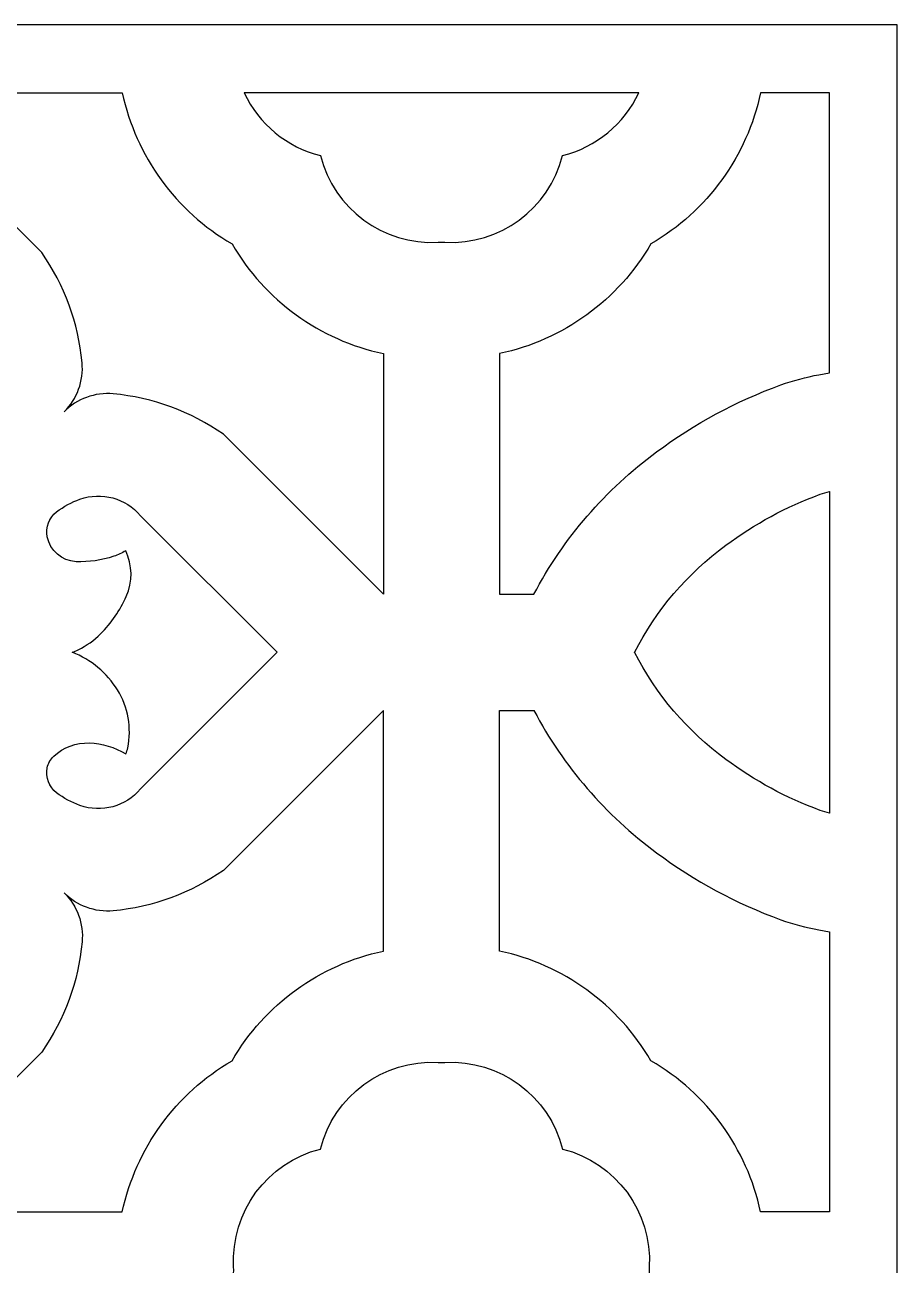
# Model space of a CAD drawing. Header units: centimetres. Extents: x -9.8 to 9.6, y -11.6 to 9.6.
# Drawn here: x -4.36 to -0.63, y 4.31 to 9.61 of the extents above; entities that cross this region are included whole.
import ezdxf

# ---------------------------------------------------------------- set-up
doc = ezdxf.new("R2010")
doc.units = ezdxf.units.CM
doc.header["$MEASUREMENT"] = 0
doc.layers.add('layer 1', color=7, linetype='Continuous')

msp = doc.modelspace()

# ---------------------------------------------------------------- linework, layer by layer
at = {"layer": 'layer 1', "color": 242}
for points, knots in [([(-9.79663, 9.61059), (-9.79663, 9.61059), (-0.63194, 9.61059), (-0.63194, 9.61059), (-0.63194, 9.61059), (-0.63194, 9.61059), (-0.63194, -11.57178), (-0.63194, -11.57178), (-0.63194, -11.57178), (-0.63194, -11.57178), (-9.79663, -11.57178), (-9.79663, -11.57178), (-9.79663, -11.57178), (-9.79663, -11.57178), (-9.79663, 9.61059), (-9.79663, 9.61059)], [0, 0, 0, 0, 0.2, 0.2, 0.2, 0.2, 0.4, 0.4, 0.4, 0.4, 0.6, 0.6, 0.6, 0.6, 1, 1, 1, 1]), ([(-3.50794, 7.86246), (-3.50794, 7.86246), (-2.82501, 7.17953), (-2.82501, 7.17953), (-2.82501, 7.17953), (-2.82501, 7.17953), (-2.82501, 8.20661), (-2.82501, 8.20661), (-2.82501, 8.20661), (-3.09654, 8.26494), (-3.33108, 8.43508), (-3.47096, 8.675), (-3.47096, 8.675), (-3.71088, 8.81479), (-3.88084, 9.04938), (-3.93921, 9.32081), (-3.93921, 9.32081), (-3.93921, 9.32081), (-4.96625, 9.32081), (-4.96625, 9.32081), (-4.96625, 9.32081), (-4.96625, 9.32081), (-4.28337, 8.63788), (-4.28337, 8.63788), (-4.28337, 8.63788), (-4.18567, 8.49906), (-4.12615, 8.33692), (-4.11078, 8.16788), (-4.11078, 8.16788), (-4.1037, 8.08996), (-4.13199, 8.01292), (-4.18778, 7.95804), (-4.18778, 7.95804), (-4.13295, 8.01388), (-4.05586, 8.04217), (-3.97794, 8.03504), (-3.97794, 8.03504), (-3.8089, 8.01968), (-3.64676, 7.96011), (-3.50794, 7.86246)], [0, 0, 0, 0, 0.0909091, 0.0909091, 0.0909091, 0.0909091, 0.1818182, 0.1818182, 0.1818182, 0.1818182, 0.2727273, 0.2727273, 0.2727273, 0.2727273, 0.3636364, 0.3636364, 0.3636364, 0.3636364, 0.4545455, 0.4545455, 0.4545455, 0.4545455, 0.5454545, 0.5454545, 0.5454545, 0.5454545, 0.6363636, 0.6363636, 0.6363636, 0.6363636, 0.7272727, 0.7272727, 0.7272727, 0.7272727, 0.8181818, 0.8181818, 0.8181818, 0.8181818, 1, 1, 1, 1]), ([(-1.73446, 9.32081), (-1.7972, 9.18696), (-1.91693, 9.08829), (-2.06026, 9.05214), (-2.06026, 9.05214), (-2.11753, 8.82463), (-2.32824, 8.66948), (-2.56251, 8.68195), (-2.56251, 8.68195), (-2.56251, 8.68195), (-2.57695, 8.68278), (-2.57695, 8.68278), (-2.57695, 8.68278), (-2.57695, 8.68278), (-2.59148, 8.68195), (-2.59148, 8.68195), (-2.59148, 8.68195), (-2.82575, 8.6693), (-3.03628, 8.82468), (-3.09369, 9.05218), (-3.09369, 9.05218), (-3.23724, 9.08774), (-3.35693, 9.18663), (-3.41907, 9.32081), (-3.41907, 9.32081), (-3.41907, 9.32081), (-1.73446, 9.32081), (-1.73446, 9.32081), (-1.73446, 9.32081), (-1.73446, 9.32081), (-1.73446, 9.32081), (-1.73446, 9.32081)], [0, 0, 0, 0, 0.1111111, 0.1111111, 0.1111111, 0.1111111, 0.2222222, 0.2222222, 0.2222222, 0.2222222, 0.3333333, 0.3333333, 0.3333333, 0.3333333, 0.4444444, 0.4444444, 0.4444444, 0.4444444, 0.5555556, 0.5555556, 0.5555556, 0.5555556, 0.6666667, 0.6666667, 0.6666667, 0.6666667, 0.7777778, 0.7777778, 0.7777778, 0.7777778, 1, 1, 1, 1]), ([(-0.96607, 8.11678), (-1.02127, 8.10647), (-1.07559, 8.09189), (-1.12858, 8.07326), (-1.12858, 8.07326), (-1.31823, 8.0039), (-1.49683, 7.90754), (-1.65888, 7.78707), (-1.65888, 7.78707), (-1.8771, 7.62658), (-2.05612, 7.4189), (-2.18266, 7.17939), (-2.18266, 7.17939), (-2.18266, 7.17939), (-2.32893, 7.17953), (-2.32893, 7.17953), (-2.32893, 7.17953), (-2.32893, 7.17953), (-2.32893, 8.20661), (-2.32893, 8.20661), (-2.32893, 8.20661), (-2.05727, 8.26503), (-1.82287, 8.4349), (-1.68299, 8.675), (-1.68299, 8.675), (-1.44297, 8.81493), (-1.27306, 9.04924), (-1.21473, 9.32086), (-1.21473, 9.32086), (-1.21473, 9.32086), (-0.92049, 9.32081), (-0.92049, 9.32081), (-0.92049, 9.32081), (-0.92049, 9.32081), (-0.92049, 8.12529), (-0.92049, 8.12529), (-0.92049, 8.12529), (-0.92049, 8.12529), (-0.96607, 8.11678), (-0.96607, 8.11678)], [0, 0, 0, 0, 0.0909091, 0.0909091, 0.0909091, 0.0909091, 0.1818182, 0.1818182, 0.1818182, 0.1818182, 0.2727273, 0.2727273, 0.2727273, 0.2727273, 0.3636364, 0.3636364, 0.3636364, 0.3636364, 0.4545455, 0.4545455, 0.4545455, 0.4545455, 0.5454545, 0.5454545, 0.5454545, 0.5454545, 0.6363636, 0.6363636, 0.6363636, 0.6363636, 0.7272727, 0.7272727, 0.7272727, 0.7272727, 0.8181818, 0.8181818, 0.8181818, 0.8181818, 1, 1, 1, 1]), ([(-3.86194, 7.5149), (-3.92486, 7.58992), (-4.02767, 7.61803), (-4.11998, 7.58532), (-4.11998, 7.58532), (-4.15581, 7.57263), (-4.18939, 7.55432), (-4.21952, 7.53114), (-4.21952, 7.53114), (-4.2519, 7.50616), (-4.26736, 7.46513), (-4.25945, 7.42502), (-4.25945, 7.42502), (-4.24813, 7.36527), (-4.19721, 7.32116), (-4.13645, 7.31854), (-4.13645, 7.31854), (-4.0818, 7.31619), (-4.02721, 7.32396), (-3.97537, 7.34149), (-3.97537, 7.34149), (-3.95766, 7.34747), (-3.94064, 7.35538), (-3.92463, 7.36504), (-3.92463, 7.36504), (-3.89538, 7.30368), (-3.8945, 7.23257), (-3.92219, 7.17052), (-3.92219, 7.17052), (-3.94883, 7.11077), (-3.98618, 7.05644), (-4.0324, 7.01017), (-4.0324, 7.01017), (-4.05996, 6.98257), (-4.09197, 6.95976), (-4.12702, 6.94274), (-4.12702, 6.94274), (-4.13553, 6.93864), (-4.14422, 6.93487), (-4.15305, 6.93151), (-4.15305, 6.93151), (-4.07274, 6.9007), (-4.0048, 6.84426), (-3.95973, 6.77103), (-3.95973, 6.77103), (-3.91424, 6.69716), (-3.8986, 6.60861), (-3.91603, 6.52361), (-3.91603, 6.52361), (-3.91787, 6.51473), (-3.92072, 6.50613), (-3.92463, 6.49794), (-3.92463, 6.49794), (-3.97164, 6.52632), (-4.025, 6.54233), (-4.07987, 6.54444), (-4.07987, 6.54444), (-4.13599, 6.54665), (-4.19063, 6.52641), (-4.2318, 6.48814), (-4.2318, 6.48814), (-4.24611, 6.4748), (-4.25581, 6.45723), (-4.25945, 6.43801), (-4.25945, 6.43801), (-4.26736, 6.3979), (-4.2519, 6.35682), (-4.21952, 6.33189), (-4.21952, 6.33189), (-4.18944, 6.30866), (-4.15581, 6.2904), (-4.11998, 6.2777), (-4.11998, 6.2777), (-4.02762, 6.24505), (-3.92481, 6.27306), (-3.86194, 6.34813), (-3.86194, 6.34813), (-3.86194, 6.34813), (-3.27855, 6.93151), (-3.27855, 6.93151), (-3.27855, 6.93151), (-3.27855, 6.93151), (-3.86194, 7.5149), (-3.86194, 7.5149)], [0, 0, 0, 0, 0.0454545, 0.0454545, 0.0454545, 0.0454545, 0.0909091, 0.0909091, 0.0909091, 0.0909091, 0.1363636, 0.1363636, 0.1363636, 0.1363636, 0.1818182, 0.1818182, 0.1818182, 0.1818182, 0.2272727, 0.2272727, 0.2272727, 0.2272727, 0.2727273, 0.2727273, 0.2727273, 0.2727273, 0.3181818, 0.3181818, 0.3181818, 0.3181818, 0.3636364, 0.3636364, 0.3636364, 0.3636364, 0.4090909, 0.4090909, 0.4090909, 0.4090909, 0.4545455, 0.4545455, 0.4545455, 0.4545455, 0.5, 0.5, 0.5, 0.5, 0.5454545, 0.5454545, 0.5454545, 0.5454545, 0.5909091, 0.5909091, 0.5909091, 0.5909091, 0.6363636, 0.6363636, 0.6363636, 0.6363636, 0.6818182, 0.6818182, 0.6818182, 0.6818182, 0.7272727, 0.7272727, 0.7272727, 0.7272727, 0.7727273, 0.7727273, 0.7727273, 0.7727273, 0.8181818, 0.8181818, 0.8181818, 0.8181818, 0.8636364, 0.8636364, 0.8636364, 0.8636364, 0.9090909, 0.9090909, 0.9090909, 0.9090909, 1, 1, 1, 1]), ([(-1.75249, 6.93156), (-1.66022, 6.75102), (-1.5271, 6.59458), (-1.36367, 6.47462), (-1.36367, 6.47462), (-1.24072, 6.38304), (-1.10521, 6.30967), (-0.96133, 6.25682), (-0.96133, 6.25682), (-0.94785, 6.25213), (-0.93424, 6.24794), (-0.92049, 6.24422), (-0.92049, 6.24422), (-0.92049, 6.24422), (-0.92049, 6.93151), (-0.92049, 6.93151), (-0.92049, 6.93151), (-0.92049, 6.93151), (-0.92049, 7.61876), (-0.92049, 7.61876), (-0.92049, 7.61876), (-0.93424, 7.61504), (-0.94785, 7.61085), (-0.96133, 7.60621), (-0.96133, 7.60621), (-1.10521, 7.55331), (-1.24072, 7.47994), (-1.36367, 7.38836), (-1.36367, 7.38836), (-1.5271, 7.2684), (-1.66022, 7.11201), (-1.75249, 6.93147), (-1.75249, 6.93147), (-1.75249, 6.93147), (-1.75249, 6.93156), (-1.75249, 6.93156)], [0, 0, 0, 0, 0.1, 0.1, 0.1, 0.1, 0.2, 0.2, 0.2, 0.2, 0.3, 0.3, 0.3, 0.3, 0.4, 0.4, 0.4, 0.4, 0.5, 0.5, 0.5, 0.5, 0.6, 0.6, 0.6, 0.6, 0.7, 0.7, 0.7, 0.7, 0.8, 0.8, 0.8, 0.8, 1, 1, 1, 1]), ([(-3.50794, 6.00057), (-3.50794, 6.00057), (-2.82501, 6.68345), (-2.82501, 6.68345), (-2.82501, 6.68345), (-2.82501, 6.68345), (-2.82501, 5.65637), (-2.82501, 5.65637), (-2.82501, 5.65637), (-3.09668, 5.59795), (-3.33108, 5.42808), (-3.47096, 5.18802), (-3.47096, 5.18802), (-3.71097, 5.0481), (-3.88089, 4.81379), (-3.93921, 4.54217), (-3.93921, 4.54217), (-3.93921, 4.54217), (-4.96625, 4.54217), (-4.96625, 4.54217), (-4.96625, 4.54217), (-4.96625, 4.54217), (-4.28337, 5.2251), (-4.28337, 5.2251), (-4.28337, 5.2251), (-4.18567, 5.36396), (-4.12615, 5.52601), (-4.11078, 5.69515), (-4.11078, 5.69515), (-4.1037, 5.77311), (-4.13194, 5.85007), (-4.18778, 5.90494), (-4.18778, 5.90494), (-4.13291, 5.8491), (-4.05591, 5.82086), (-3.97794, 5.82794), (-3.97794, 5.82794), (-3.80886, 5.84335), (-3.64681, 5.90282), (-3.50794, 6.00057)], [0, 0, 0, 0, 0.0909091, 0.0909091, 0.0909091, 0.0909091, 0.1818182, 0.1818182, 0.1818182, 0.1818182, 0.2727273, 0.2727273, 0.2727273, 0.2727273, 0.3636364, 0.3636364, 0.3636364, 0.3636364, 0.4545455, 0.4545455, 0.4545455, 0.4545455, 0.5454545, 0.5454545, 0.5454545, 0.5454545, 0.6363636, 0.6363636, 0.6363636, 0.6363636, 0.7272727, 0.7272727, 0.7272727, 0.7272727, 0.8181818, 0.8181818, 0.8181818, 0.8181818, 1, 1, 1, 1]), ([(-2.32893, 5.65637), (-2.05741, 5.59804), (-1.82287, 5.4279), (-1.68299, 5.18802), (-1.68299, 5.18802), (-1.44306, 5.04819), (-1.2731, 4.8136), (-1.21473, 4.54217), (-1.21473, 4.54217), (-1.21473, 4.54217), (-0.92049, 4.54217), (-0.92049, 4.54217), (-0.92049, 4.54217), (-0.92049, 4.54217), (-0.92049, 5.73769), (-0.92049, 5.73769), (-0.92049, 5.73769), (-0.92049, 5.73769), (-0.96607, 5.74625), (-0.96607, 5.74625), (-0.96607, 5.74625), (-1.02127, 5.75655), (-1.07564, 5.77109), (-1.12858, 5.78976), (-1.12858, 5.78976), (-1.31823, 5.85903), (-1.49683, 5.95545), (-1.65888, 6.07591), (-1.65888, 6.07591), (-1.877, 6.23635), (-2.05612, 6.44417), (-2.18266, 6.68359), (-2.18266, 6.68359), (-2.18266, 6.68359), (-2.32893, 6.68345), (-2.32893, 6.68345), (-2.32893, 6.68345), (-2.32893, 6.68345), (-2.32893, 5.65637), (-2.32893, 5.65637)], [0, 0, 0, 0, 0.0909091, 0.0909091, 0.0909091, 0.0909091, 0.1818182, 0.1818182, 0.1818182, 0.1818182, 0.2727273, 0.2727273, 0.2727273, 0.2727273, 0.3636364, 0.3636364, 0.3636364, 0.3636364, 0.4545455, 0.4545455, 0.4545455, 0.4545455, 0.5454545, 0.5454545, 0.5454545, 0.5454545, 0.6363636, 0.6363636, 0.6363636, 0.6363636, 0.7272727, 0.7272727, 0.7272727, 0.7272727, 0.8181818, 0.8181818, 0.8181818, 0.8181818, 1, 1, 1, 1]), ([(-3.46392, 4.27957), (-3.47634, 4.04508), (-3.32142, 3.83473), (-3.09369, 3.77746), (-3.09369, 3.77746), (-3.03623, 3.54973), (-2.82598, 3.39453), (-2.59148, 3.40723), (-2.59148, 3.40723), (-2.59148, 3.40723), (-2.57695, 3.40806), (-2.57695, 3.40806), (-2.57695, 3.40806), (-2.57695, 3.40806), (-2.56251, 3.40723), (-2.56251, 3.40723), (-2.56251, 3.40723), (-2.32796, 3.39476), (-2.11757, 3.54968), (-2.06026, 3.77742), (-2.06026, 3.77742), (-1.83257, 3.83487), (-1.67737, 4.04512), (-1.69002, 4.27966), (-1.69002, 4.27966), (-1.69002, 4.27966), (-1.6909, 4.29415), (-1.6909, 4.29415), (-1.6909, 4.29415), (-1.6909, 4.29415), (-1.69002, 4.30864), (-1.69002, 4.30864), (-1.69002, 4.30864), (-1.67756, 4.54314), (-1.83252, 4.75358), (-2.06026, 4.81084), (-2.06026, 4.81084), (-2.11776, 5.03858), (-2.32796, 5.19373), (-2.56251, 5.18103), (-2.56251, 5.18103), (-2.56251, 5.18103), (-2.57695, 5.1802), (-2.57695, 5.1802), (-2.57695, 5.1802), (-2.57695, 5.1802), (-2.59148, 5.18103), (-2.59148, 5.18103), (-2.59148, 5.18103), (-2.82598, 5.1935), (-3.03642, 5.03858), (-3.09369, 4.8108), (-3.09369, 4.8108), (-3.32137, 4.75335), (-3.47652, 4.54314), (-3.46392, 4.30869), (-3.46392, 4.30869), (-3.46392, 4.30869), (-3.46305, 4.29415), (-3.46305, 4.29415), (-3.46305, 4.29415), (-3.46305, 4.29415), (-3.46392, 4.27957), (-3.46392, 4.27957)], [0, 0, 0, 0, 0.0588235, 0.0588235, 0.0588235, 0.0588235, 0.1176471, 0.1176471, 0.1176471, 0.1176471, 0.1764706, 0.1764706, 0.1764706, 0.1764706, 0.2352941, 0.2352941, 0.2352941, 0.2352941, 0.2941176, 0.2941176, 0.2941176, 0.2941176, 0.3529412, 0.3529412, 0.3529412, 0.3529412, 0.4117647, 0.4117647, 0.4117647, 0.4117647, 0.4705882, 0.4705882, 0.4705882, 0.4705882, 0.5294118, 0.5294118, 0.5294118, 0.5294118, 0.5882353, 0.5882353, 0.5882353, 0.5882353, 0.6470588, 0.6470588, 0.6470588, 0.6470588, 0.7058824, 0.7058824, 0.7058824, 0.7058824, 0.7647059, 0.7647059, 0.7647059, 0.7647059, 0.8235294, 0.8235294, 0.8235294, 0.8235294, 0.8823529, 0.8823529, 0.8823529, 0.8823529, 1, 1, 1, 1])]:
    msp.add_open_spline(points, degree=3, knots=knots, dxfattribs=at)
at = {"layer": 'layer 1', "lineweight": 9}
for points, knots in [([(-9.79663, 9.61059), (-9.79663, 9.61059), (-0.63194, 9.61059), (-0.63194, 9.61059), (-0.63194, 9.61059), (-0.63194, 9.61059), (-0.63194, -11.57178), (-0.63194, -11.57178), (-0.63194, -11.57178), (-0.63194, -11.57178), (-9.79663, -11.57178), (-9.79663, -11.57178), (-9.79663, -11.57178), (-9.79663, -11.57178), (-9.79663, 9.61059), (-9.79663, 9.61059)], [0, 0, 0, 0, 0.2, 0.2, 0.2, 0.2, 0.4, 0.4, 0.4, 0.4, 0.6, 0.6, 0.6, 0.6, 1, 1, 1, 1]), ([(-3.50794, 7.86246), (-3.50794, 7.86246), (-2.82501, 7.17953), (-2.82501, 7.17953), (-2.82501, 7.17953), (-2.82501, 7.17953), (-2.82501, 8.20661), (-2.82501, 8.20661), (-2.82501, 8.20661), (-3.09654, 8.26494), (-3.33108, 8.43508), (-3.47096, 8.675), (-3.47096, 8.675), (-3.71088, 8.81479), (-3.88084, 9.04938), (-3.93921, 9.32081), (-3.93921, 9.32081), (-3.93921, 9.32081), (-4.96625, 9.32081), (-4.96625, 9.32081), (-4.96625, 9.32081), (-4.96625, 9.32081), (-4.28337, 8.63788), (-4.28337, 8.63788), (-4.28337, 8.63788), (-4.18567, 8.49906), (-4.12615, 8.33692), (-4.11078, 8.16788), (-4.11078, 8.16788), (-4.1037, 8.08996), (-4.13199, 8.01292), (-4.18778, 7.95804), (-4.18778, 7.95804), (-4.13295, 8.01388), (-4.05586, 8.04217), (-3.97794, 8.03504), (-3.97794, 8.03504), (-3.8089, 8.01968), (-3.64676, 7.96011), (-3.50794, 7.86246)], [0, 0, 0, 0, 0.0909091, 0.0909091, 0.0909091, 0.0909091, 0.1818182, 0.1818182, 0.1818182, 0.1818182, 0.2727273, 0.2727273, 0.2727273, 0.2727273, 0.3636364, 0.3636364, 0.3636364, 0.3636364, 0.4545455, 0.4545455, 0.4545455, 0.4545455, 0.5454545, 0.5454545, 0.5454545, 0.5454545, 0.6363636, 0.6363636, 0.6363636, 0.6363636, 0.7272727, 0.7272727, 0.7272727, 0.7272727, 0.8181818, 0.8181818, 0.8181818, 0.8181818, 1, 1, 1, 1]), ([(-1.73446, 9.32081), (-1.7972, 9.18696), (-1.91693, 9.08829), (-2.06026, 9.05214), (-2.06026, 9.05214), (-2.11753, 8.82463), (-2.32824, 8.66948), (-2.56251, 8.68195), (-2.56251, 8.68195), (-2.56251, 8.68195), (-2.57695, 8.68278), (-2.57695, 8.68278), (-2.57695, 8.68278), (-2.57695, 8.68278), (-2.59148, 8.68195), (-2.59148, 8.68195), (-2.59148, 8.68195), (-2.82575, 8.6693), (-3.03628, 8.82468), (-3.09369, 9.05218), (-3.09369, 9.05218), (-3.23724, 9.08774), (-3.35693, 9.18663), (-3.41907, 9.32081), (-3.41907, 9.32081), (-3.41907, 9.32081), (-1.73446, 9.32081), (-1.73446, 9.32081)], [0, 0, 0, 0, 0.125, 0.125, 0.125, 0.125, 0.25, 0.25, 0.25, 0.25, 0.375, 0.375, 0.375, 0.375, 0.5, 0.5, 0.5, 0.5, 0.625, 0.625, 0.625, 0.625, 0.75, 0.75, 0.75, 0.75, 1, 1, 1, 1]), ([(-0.96607, 8.11678), (-1.02127, 8.10647), (-1.07559, 8.09189), (-1.12858, 8.07326), (-1.12858, 8.07326), (-1.31823, 8.0039), (-1.49683, 7.90754), (-1.65888, 7.78707), (-1.65888, 7.78707), (-1.8771, 7.62658), (-2.05612, 7.4189), (-2.18266, 7.17939), (-2.18266, 7.17939), (-2.18266, 7.17939), (-2.32893, 7.17953), (-2.32893, 7.17953), (-2.32893, 7.17953), (-2.32893, 7.17953), (-2.32893, 8.20661), (-2.32893, 8.20661), (-2.32893, 8.20661), (-2.05727, 8.26503), (-1.82287, 8.4349), (-1.68299, 8.675), (-1.68299, 8.675), (-1.44297, 8.81493), (-1.27306, 9.04924), (-1.21473, 9.32086), (-1.21473, 9.32086), (-1.21473, 9.32086), (-0.92049, 9.32081), (-0.92049, 9.32081), (-0.92049, 9.32081), (-0.92049, 9.32081), (-0.92049, 8.12529), (-0.92049, 8.12529), (-0.92049, 8.12529), (-0.92049, 8.12529), (-0.96607, 8.11678), (-0.96607, 8.11678)], [0, 0, 0, 0, 0.0909091, 0.0909091, 0.0909091, 0.0909091, 0.1818182, 0.1818182, 0.1818182, 0.1818182, 0.2727273, 0.2727273, 0.2727273, 0.2727273, 0.3636364, 0.3636364, 0.3636364, 0.3636364, 0.4545455, 0.4545455, 0.4545455, 0.4545455, 0.5454545, 0.5454545, 0.5454545, 0.5454545, 0.6363636, 0.6363636, 0.6363636, 0.6363636, 0.7272727, 0.7272727, 0.7272727, 0.7272727, 0.8181818, 0.8181818, 0.8181818, 0.8181818, 1, 1, 1, 1]), ([(-3.86194, 7.5149), (-3.92486, 7.58992), (-4.02767, 7.61803), (-4.11998, 7.58532), (-4.11998, 7.58532), (-4.15581, 7.57263), (-4.18939, 7.55432), (-4.21952, 7.53114), (-4.21952, 7.53114), (-4.2519, 7.50616), (-4.26736, 7.46513), (-4.25945, 7.42502), (-4.25945, 7.42502), (-4.24813, 7.36527), (-4.19721, 7.32116), (-4.13645, 7.31854), (-4.13645, 7.31854), (-4.0818, 7.31619), (-4.02721, 7.32396), (-3.97537, 7.34149), (-3.97537, 7.34149), (-3.95766, 7.34747), (-3.94064, 7.35538), (-3.92463, 7.36504), (-3.92463, 7.36504), (-3.89538, 7.30368), (-3.8945, 7.23257), (-3.92219, 7.17052), (-3.92219, 7.17052), (-3.94883, 7.11077), (-3.98618, 7.05644), (-4.0324, 7.01017), (-4.0324, 7.01017), (-4.05996, 6.98257), (-4.09197, 6.95976), (-4.12702, 6.94274), (-4.12702, 6.94274), (-4.13553, 6.93864), (-4.14422, 6.93487), (-4.15305, 6.93151), (-4.15305, 6.93151), (-4.07274, 6.9007), (-4.0048, 6.84426), (-3.95973, 6.77103), (-3.95973, 6.77103), (-3.91424, 6.69716), (-3.8986, 6.60861), (-3.91603, 6.52361), (-3.91603, 6.52361), (-3.91787, 6.51473), (-3.92072, 6.50613), (-3.92463, 6.49794), (-3.92463, 6.49794), (-3.97164, 6.52632), (-4.025, 6.54233), (-4.07987, 6.54444), (-4.07987, 6.54444), (-4.13599, 6.54665), (-4.19063, 6.52641), (-4.2318, 6.48814), (-4.2318, 6.48814), (-4.24611, 6.4748), (-4.25581, 6.45723), (-4.25945, 6.43801), (-4.25945, 6.43801), (-4.26736, 6.3979), (-4.2519, 6.35682), (-4.21952, 6.33189), (-4.21952, 6.33189), (-4.18944, 6.30866), (-4.15581, 6.2904), (-4.11998, 6.2777), (-4.11998, 6.2777), (-4.02762, 6.24505), (-3.92481, 6.27306), (-3.86194, 6.34813), (-3.86194, 6.34813), (-3.86194, 6.34813), (-3.27855, 6.93151), (-3.27855, 6.93151), (-3.27855, 6.93151), (-3.27855, 6.93151), (-3.86194, 7.5149), (-3.86194, 7.5149)], [0, 0, 0, 0, 0.0454545, 0.0454545, 0.0454545, 0.0454545, 0.0909091, 0.0909091, 0.0909091, 0.0909091, 0.1363636, 0.1363636, 0.1363636, 0.1363636, 0.1818182, 0.1818182, 0.1818182, 0.1818182, 0.2272727, 0.2272727, 0.2272727, 0.2272727, 0.2727273, 0.2727273, 0.2727273, 0.2727273, 0.3181818, 0.3181818, 0.3181818, 0.3181818, 0.3636364, 0.3636364, 0.3636364, 0.3636364, 0.4090909, 0.4090909, 0.4090909, 0.4090909, 0.4545455, 0.4545455, 0.4545455, 0.4545455, 0.5, 0.5, 0.5, 0.5, 0.5454545, 0.5454545, 0.5454545, 0.5454545, 0.5909091, 0.5909091, 0.5909091, 0.5909091, 0.6363636, 0.6363636, 0.6363636, 0.6363636, 0.6818182, 0.6818182, 0.6818182, 0.6818182, 0.7272727, 0.7272727, 0.7272727, 0.7272727, 0.7727273, 0.7727273, 0.7727273, 0.7727273, 0.8181818, 0.8181818, 0.8181818, 0.8181818, 0.8636364, 0.8636364, 0.8636364, 0.8636364, 0.9090909, 0.9090909, 0.9090909, 0.9090909, 1, 1, 1, 1]), ([(-1.75249, 6.93156), (-1.66022, 6.75102), (-1.5271, 6.59458), (-1.36367, 6.47462), (-1.36367, 6.47462), (-1.24072, 6.38304), (-1.10521, 6.30967), (-0.96133, 6.25682), (-0.96133, 6.25682), (-0.94785, 6.25213), (-0.93424, 6.24794), (-0.92049, 6.24422), (-0.92049, 6.24422), (-0.92049, 6.24422), (-0.92049, 6.93151), (-0.92049, 6.93151), (-0.92049, 6.93151), (-0.92049, 6.93151), (-0.92049, 7.61876), (-0.92049, 7.61876), (-0.92049, 7.61876), (-0.93424, 7.61504), (-0.94785, 7.61085), (-0.96133, 7.60621), (-0.96133, 7.60621), (-1.10521, 7.55331), (-1.24072, 7.47994), (-1.36367, 7.38836), (-1.36367, 7.38836), (-1.5271, 7.2684), (-1.66022, 7.11201), (-1.75249, 6.93147)], [0, 0, 0, 0, 0.1111111, 0.1111111, 0.1111111, 0.1111111, 0.2222222, 0.2222222, 0.2222222, 0.2222222, 0.3333333, 0.3333333, 0.3333333, 0.3333333, 0.4444444, 0.4444444, 0.4444444, 0.4444444, 0.5555556, 0.5555556, 0.5555556, 0.5555556, 0.6666667, 0.6666667, 0.6666667, 0.6666667, 0.7777778, 0.7777778, 0.7777778, 0.7777778, 1, 1, 1, 1]), ([(-3.50794, 6.00057), (-3.50794, 6.00057), (-2.82501, 6.68345), (-2.82501, 6.68345), (-2.82501, 6.68345), (-2.82501, 6.68345), (-2.82501, 5.65637), (-2.82501, 5.65637), (-2.82501, 5.65637), (-3.09668, 5.59795), (-3.33108, 5.42808), (-3.47096, 5.18802), (-3.47096, 5.18802), (-3.71097, 5.0481), (-3.88089, 4.81379), (-3.93921, 4.54217), (-3.93921, 4.54217), (-3.93921, 4.54217), (-4.96625, 4.54217), (-4.96625, 4.54217), (-4.96625, 4.54217), (-4.96625, 4.54217), (-4.28337, 5.2251), (-4.28337, 5.2251), (-4.28337, 5.2251), (-4.18567, 5.36396), (-4.12615, 5.52601), (-4.11078, 5.69515), (-4.11078, 5.69515), (-4.1037, 5.77311), (-4.13194, 5.85007), (-4.18778, 5.90494), (-4.18778, 5.90494), (-4.13291, 5.8491), (-4.05591, 5.82086), (-3.97794, 5.82794), (-3.97794, 5.82794), (-3.80886, 5.84335), (-3.64681, 5.90282), (-3.50794, 6.00057)], [0, 0, 0, 0, 0.0909091, 0.0909091, 0.0909091, 0.0909091, 0.1818182, 0.1818182, 0.1818182, 0.1818182, 0.2727273, 0.2727273, 0.2727273, 0.2727273, 0.3636364, 0.3636364, 0.3636364, 0.3636364, 0.4545455, 0.4545455, 0.4545455, 0.4545455, 0.5454545, 0.5454545, 0.5454545, 0.5454545, 0.6363636, 0.6363636, 0.6363636, 0.6363636, 0.7272727, 0.7272727, 0.7272727, 0.7272727, 0.8181818, 0.8181818, 0.8181818, 0.8181818, 1, 1, 1, 1]), ([(-2.32893, 5.65637), (-2.05741, 5.59804), (-1.82287, 5.4279), (-1.68299, 5.18802), (-1.68299, 5.18802), (-1.44306, 5.04819), (-1.2731, 4.8136), (-1.21473, 4.54217), (-1.21473, 4.54217), (-1.21473, 4.54217), (-0.92049, 4.54217), (-0.92049, 4.54217), (-0.92049, 4.54217), (-0.92049, 4.54217), (-0.92049, 5.73769), (-0.92049, 5.73769), (-0.92049, 5.73769), (-0.92049, 5.73769), (-0.96607, 5.74625), (-0.96607, 5.74625), (-0.96607, 5.74625), (-1.02127, 5.75655), (-1.07564, 5.77109), (-1.12858, 5.78976), (-1.12858, 5.78976), (-1.31823, 5.85903), (-1.49683, 5.95545), (-1.65888, 6.07591), (-1.65888, 6.07591), (-1.877, 6.23635), (-2.05612, 6.44417), (-2.18266, 6.68359), (-2.18266, 6.68359), (-2.18266, 6.68359), (-2.32893, 6.68345), (-2.32893, 6.68345), (-2.32893, 6.68345), (-2.32893, 6.68345), (-2.32893, 5.65637), (-2.32893, 5.65637)], [0, 0, 0, 0, 0.0909091, 0.0909091, 0.0909091, 0.0909091, 0.1818182, 0.1818182, 0.1818182, 0.1818182, 0.2727273, 0.2727273, 0.2727273, 0.2727273, 0.3636364, 0.3636364, 0.3636364, 0.3636364, 0.4545455, 0.4545455, 0.4545455, 0.4545455, 0.5454545, 0.5454545, 0.5454545, 0.5454545, 0.6363636, 0.6363636, 0.6363636, 0.6363636, 0.7272727, 0.7272727, 0.7272727, 0.7272727, 0.8181818, 0.8181818, 0.8181818, 0.8181818, 1, 1, 1, 1]), ([(-3.46392, 4.27957), (-3.47634, 4.04508), (-3.32142, 3.83473), (-3.09369, 3.77746), (-3.09369, 3.77746), (-3.03623, 3.54973), (-2.82598, 3.39453), (-2.59148, 3.40723), (-2.59148, 3.40723), (-2.59148, 3.40723), (-2.57695, 3.40806), (-2.57695, 3.40806), (-2.57695, 3.40806), (-2.57695, 3.40806), (-2.56251, 3.40723), (-2.56251, 3.40723), (-2.56251, 3.40723), (-2.32796, 3.39476), (-2.11757, 3.54968), (-2.06026, 3.77742), (-2.06026, 3.77742), (-1.83257, 3.83487), (-1.67737, 4.04512), (-1.69002, 4.27966), (-1.69002, 4.27966), (-1.69002, 4.27966), (-1.6909, 4.29415), (-1.6909, 4.29415), (-1.6909, 4.29415), (-1.6909, 4.29415), (-1.69002, 4.30864), (-1.69002, 4.30864), (-1.69002, 4.30864), (-1.67756, 4.54314), (-1.83252, 4.75358), (-2.06026, 4.81084), (-2.06026, 4.81084), (-2.11776, 5.03858), (-2.32796, 5.19373), (-2.56251, 5.18103), (-2.56251, 5.18103), (-2.56251, 5.18103), (-2.57695, 5.1802), (-2.57695, 5.1802), (-2.57695, 5.1802), (-2.57695, 5.1802), (-2.59148, 5.18103), (-2.59148, 5.18103), (-2.59148, 5.18103), (-2.82598, 5.1935), (-3.03642, 5.03858), (-3.09369, 4.8108), (-3.09369, 4.8108), (-3.32137, 4.75335), (-3.47652, 4.54314), (-3.46392, 4.30869), (-3.46392, 4.30869), (-3.46392, 4.30869), (-3.46305, 4.29415), (-3.46305, 4.29415), (-3.46305, 4.29415), (-3.46305, 4.29415), (-3.46392, 4.27957), (-3.46392, 4.27957)], [0, 0, 0, 0, 0.0588235, 0.0588235, 0.0588235, 0.0588235, 0.1176471, 0.1176471, 0.1176471, 0.1176471, 0.1764706, 0.1764706, 0.1764706, 0.1764706, 0.2352941, 0.2352941, 0.2352941, 0.2352941, 0.2941176, 0.2941176, 0.2941176, 0.2941176, 0.3529412, 0.3529412, 0.3529412, 0.3529412, 0.4117647, 0.4117647, 0.4117647, 0.4117647, 0.4705882, 0.4705882, 0.4705882, 0.4705882, 0.5294118, 0.5294118, 0.5294118, 0.5294118, 0.5882353, 0.5882353, 0.5882353, 0.5882353, 0.6470588, 0.6470588, 0.6470588, 0.6470588, 0.7058824, 0.7058824, 0.7058824, 0.7058824, 0.7647059, 0.7647059, 0.7647059, 0.7647059, 0.8235294, 0.8235294, 0.8235294, 0.8235294, 0.8823529, 0.8823529, 0.8823529, 0.8823529, 1, 1, 1, 1])]:
    msp.add_open_spline(points, degree=3, knots=knots, dxfattribs=at)

doc.saveas('drawing.dxf')
